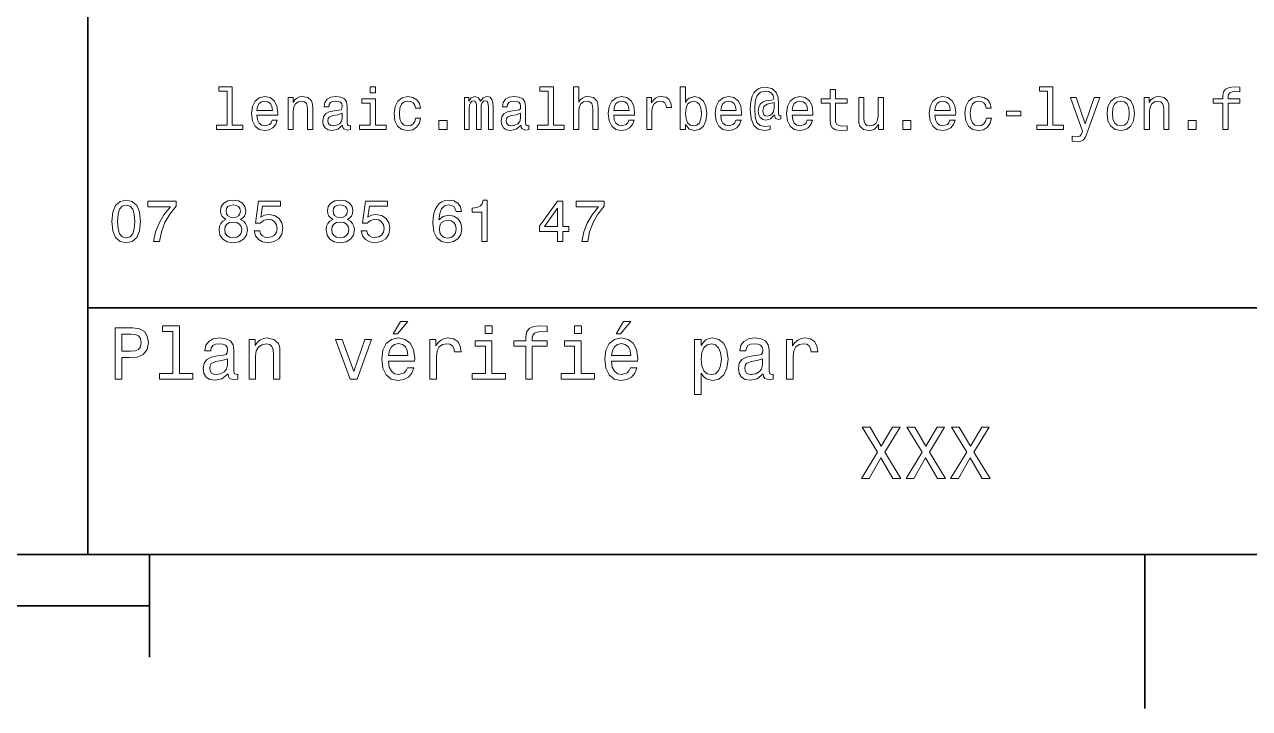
# Model space of a CAD drawing. Extents: x -858 to 594, y 0 to 420.
# Drawn here: x 390.9 to 450.5, y 2.5 to 35.8 of the extents above; entities that cross this region are included whole.
import ezdxf

# ---------------------------------------------------------------- set-up
doc = ezdxf.new("R2010")
doc.units = 0

msp = doc.modelspace()

# ---------------------------------------------------------------- linework, layer by layer
at = {"color": 7, "lineweight": 35}
for p, q in [((394, 10), (394, 70)), ((394, 22), (459, 22)), ((10, 10), (584, 10)), ((394, 10), (584, 10)), ((197, 7.5), (397, 7.5))]:
    msp.add_line(p, q, dxfattribs=at)
at = {"color": 7, "lineweight": 35, "ltscale": 0.125}
msp.add_line((397, 10), (397, 5), dxfattribs=at)
at = {"color": 7, "lineweight": 35, "ltscale": 0.1875}
msp.add_line((445.399994, 10), (445.399994, 2.5), dxfattribs=at)
at = {"color": 7, "lineweight": 13}
for points in [[(400.775208, 32.536022), (400.775208, 30.893372), (400.253601, 30.893372), (400.253601, 30.680115), (401.547546, 30.680115), (401.547546, 30.893372), (401.028809, 30.893372), (401.028809, 32.749279), (400.377533, 32.749279), (400.377533, 32.536022)], [(402.227661, 31.380404), (403.242065, 31.380404), (403.244965, 31.498558), (403.198853, 31.829971), (403.072052, 32.077808), (402.870331, 32.227665), (402.602295, 32.282421), (402.340057, 32.224785), (402.138336, 32.0634), (402.008636, 31.801151), (401.962524, 31.45533), (402.005768, 31.100864), (402.135437, 30.841497), (402.33429, 30.680115), (402.593658, 30.62536), (402.818451, 30.662825), (403.002869, 30.760807), (403.138336, 30.916426), (403.216125, 31.123919), (402.965424, 31.123919), (402.913544, 31.008644), (402.838623, 30.92219), (402.625366, 30.853025), (402.46109, 30.884726), (402.337189, 30.98559), (402.25647, 31.149855), (402.227661, 31.371758)], [(403.740631, 30.680115), (403.994232, 30.680115), (403.994232, 31.573486), (404.020172, 31.778097), (404.10376, 31.927954), (404.233429, 32.020172), (404.406342, 32.054756), (404.544678, 32.025936), (404.631134, 31.948126), (404.674347, 31.818443), (404.688751, 31.645533), (404.688751, 30.680115), (404.942352, 30.680115), (404.942352, 31.697407), (404.930847, 31.902018), (404.878967, 32.072044), (404.708923, 32.227665), (404.443817, 32.282421), (404.296844, 32.262249), (404.172913, 32.207493), (404.066284, 32.115273), (403.982697, 31.991354), (403.982697, 32.227665), (403.740631, 32.227665)], [(406.394806, 30.881844), (406.394806, 30.873198), (406.40921, 30.775215), (406.452454, 30.706051), (406.634003, 30.651297), (406.775208, 30.674351), (406.775208, 30.870316), (406.714691, 30.861671), (406.634003, 30.899136), (406.619598, 31.014408), (406.619598, 31.815561), (406.585022, 32.020172), (406.484161, 32.164265), (406.30835, 32.250721), (406.060516, 32.282421), (405.818451, 32.247837), (405.639771, 32.149857), (405.527374, 31.997118), (405.489899, 31.795389), (405.489899, 31.778097), (405.71759, 31.778097), (405.737762, 31.899136), (405.801147, 31.98559), (405.904907, 32.037464), (406.05188, 32.057636), (406.193085, 32.043228), (406.293945, 32), (406.354462, 31.925072), (406.374634, 31.821325), (406.363098, 31.700287), (406.317017, 31.639769), (406.201721, 31.61095), (405.985596, 31.587896), (405.737762, 31.536022), (405.561951, 31.443804), (405.458221, 31.299711), (405.426514, 31.086454), (405.455322, 30.896254), (405.544678, 30.755043), (405.688751, 30.665705), (405.887604, 30.634005), (406.155609, 30.694525)], [(407.985596, 30.893372), (407.985596, 32.175793), (407.33429, 32.175793), (407.33429, 31.959654), (407.731995, 31.959654), (407.731995, 30.893372), (407.213257, 30.893372), (407.213257, 30.680115), (408.510071, 30.680115), (408.510071, 30.893372)], [(407.994232, 32.749279), (407.726227, 32.749279), (407.726227, 32.461094), (407.994232, 32.461094)], [(409.930847, 31.714697), (410.181549, 31.714697), (410.129669, 31.945244), (410.005768, 32.126801), (409.812683, 32.239193), (409.561951, 32.282421), (409.285309, 32.224785), (409.074921, 32.0634), (408.942352, 31.801151), (408.89624, 31.449568), (408.939484, 31.100864), (409.069153, 30.841497), (409.273773, 30.680115), (409.553314, 30.62536), (409.801147, 30.668587), (409.994232, 30.789625), (410.126801, 30.979826), (410.184448, 31.233429), (409.942352, 31.233429), (409.899139, 31.072046), (409.818451, 30.951008), (409.703156, 30.87608), (409.561951, 30.853025), (409.386169, 30.89049), (409.259369, 31.005764), (409.181549, 31.193083), (409.155609, 31.458212), (409.181549, 31.717579), (409.262238, 31.904898), (409.391937, 32.020172), (409.561951, 32.060516), (409.711823, 32.03458), (409.824219, 31.9683), (409.899139, 31.858789)], [(412.314117, 30.680115), (412.547546, 30.680115), (412.547546, 31.714697), (412.561951, 31.870316), (412.605194, 31.982708), (412.671478, 32.048992), (412.757935, 32.074928), (412.827087, 32.051872), (412.873199, 31.994236), (412.89624, 31.896254), (412.904907, 31.766571), (412.904907, 30.680115), (413.123932, 30.680115), (413.123932, 31.714697), (413.138336, 31.867435), (413.181549, 31.979826), (413.250732, 32.048992), (413.337189, 32.074928), (413.406342, 32.051872), (413.452454, 31.994236), (413.481262, 31.766571), (413.481262, 30.680115), (413.714691, 30.680115), (413.714691, 31.749279), (413.700287, 31.971182), (413.654175, 32.141209), (413.561951, 32.244957), (413.412109, 32.282421), (413.236298, 32.224785), (413.100861, 32.057636), (412.994232, 32.221901), (412.815552, 32.282421), (412.651306, 32.224785), (412.53891, 32.0634), (412.53891, 32.227665), (412.314117, 32.227665)], [(415.069153, 30.881844), (415.069153, 30.873198), (415.083557, 30.775215), (415.126801, 30.706051), (415.30835, 30.651297), (415.449554, 30.674351), (415.449554, 30.870316), (415.389038, 30.861671), (415.30835, 30.899136), (415.293945, 31.014408), (415.293945, 31.815561), (415.259369, 32.020172), (415.158508, 32.164265), (414.982697, 32.250721), (414.734863, 32.282421), (414.492798, 32.247837), (414.314117, 32.149857), (414.201721, 31.997118), (414.164276, 31.795389), (414.164276, 31.778097), (414.391937, 31.778097), (414.412109, 31.899136), (414.475494, 31.98559), (414.579254, 32.037464), (414.726227, 32.057636), (414.867432, 32.043228), (414.968292, 32), (415.028809, 31.925072), (415.048981, 31.821325), (415.037476, 31.700287), (414.991364, 31.639769), (414.876068, 31.61095), (414.659943, 31.587896), (414.412109, 31.536022), (414.236298, 31.443804), (414.132568, 31.299711), (414.100861, 31.086454), (414.129669, 30.896254), (414.219025, 30.755043), (414.363098, 30.665705), (414.561951, 30.634005), (414.829956, 30.694525)], [(416.389038, 32.536022), (416.389038, 30.893372), (415.867432, 30.893372), (415.867432, 30.680115), (417.161377, 30.680115), (417.161377, 30.893372), (416.642639, 30.893372), (416.642639, 32.749279), (415.991364, 32.749279), (415.991364, 32.536022)], [(417.619598, 30.680115), (417.873199, 30.680115), (417.873199, 31.573486), (417.899139, 31.778097), (417.982697, 31.927954), (418.112396, 32.020172), (418.285309, 32.054756), (418.423645, 32.025936), (418.510071, 31.948126), (418.553314, 31.818443), (418.567719, 31.645533), (418.567719, 30.680115), (418.82132, 30.680115), (418.82132, 31.697407), (418.809784, 31.902018), (418.757935, 32.072044), (418.587891, 32.227665), (418.322754, 32.282421), (418.17868, 32.262249), (418.054749, 32.207493), (417.951019, 32.121037), (417.873199, 32.00288), (417.873199, 32.749279), (417.619598, 32.749279)], [(419.576355, 31.380404), (420.59079, 31.380404), (420.593658, 31.498558), (420.547546, 31.829971), (420.420746, 32.077808), (420.219025, 32.227665), (419.951019, 32.282421), (419.688751, 32.224785), (419.48703, 32.0634), (419.357361, 31.801151), (419.311249, 31.45533), (419.354462, 31.100864), (419.484161, 30.841497), (419.682983, 30.680115), (419.942352, 30.62536), (420.167145, 30.662825), (420.351593, 30.760807), (420.48703, 30.916426), (420.56485, 31.123919), (420.314117, 31.123919), (420.262238, 31.008644), (420.187317, 30.92219), (419.97406, 30.853025), (419.809784, 30.884726), (419.685883, 30.98559), (419.605194, 31.149855), (419.576355, 31.371758)], [(421.184448, 30.680115), (421.438049, 30.680115), (421.438049, 31.56484), (421.463989, 31.778097), (421.541779, 31.930836), (421.668579, 32.023056), (421.838623, 32.054756), (421.965424, 32.03458), (422.060516, 31.976944), (422.118164, 31.878962), (422.138336, 31.746397), (422.394806, 31.746397), (422.360229, 31.979826), (422.265137, 32.146973), (422.106628, 32.247837), (421.890503, 32.282421), (421.74353, 32.259365), (421.616699, 32.201729), (421.504333, 32.103745), (421.414978, 31.971182), (421.414978, 32.227665), (421.184448, 32.227665)], [(423.063416, 30.919308), (423.250732, 30.697405), (423.507202, 30.62536), (423.749268, 30.680115), (423.942352, 30.844379), (424.063416, 31.106628), (424.109497, 31.45533), (424.063416, 31.804033), (423.939484, 32.0634), (423.749268, 32.224785), (423.507202, 32.282421), (423.253601, 32.207493), (423.149841, 32.115273), (423.063416, 31.991354), (423.063416, 32.749279), (422.809814, 32.749279), (422.809814, 30.680115), (423.063416, 30.680115)], [(424.780975, 31.380404), (425.79538, 31.380404), (425.798279, 31.498558), (425.752167, 31.829971), (425.625366, 32.077808), (425.423645, 32.227665), (425.155609, 32.282421), (424.893372, 32.224785), (424.69165, 32.0634), (424.561951, 31.801151), (424.515839, 31.45533), (424.559082, 31.100864), (424.688751, 30.841497), (424.887604, 30.680115), (425.146973, 30.62536), (425.371765, 30.662825), (425.556183, 30.760807), (425.69165, 30.916426), (425.76944, 31.123919), (425.518738, 31.123919), (425.466858, 31.008644), (425.391937, 30.92219), (425.17868, 30.853025), (425.014404, 30.884726), (424.890503, 30.98559), (424.809814, 31.149855), (424.780975, 31.371758)], [(427.708923, 31.190201), (427.708923, 31.357347), (427.662811, 31.348703), (427.608063, 31.368876), (427.59079, 31.429394), (427.59079, 31.902018), (427.567719, 32.236309), (427.475494, 32.48415), (427.259369, 32.668587), (426.956787, 32.734871), (426.780975, 32.717579), (426.631134, 32.665707), (426.501434, 32.57925), (426.397705, 32.458214), (426.317017, 32.305473), (426.259369, 32.118156), (426.224792, 31.893372), (426.213257, 31.639769), (426.253601, 31.193083), (426.383301, 30.87608), (426.599426, 30.685879), (426.907776, 30.62536), (427.190216, 30.671469), (427.190216, 30.861671), (426.942352, 30.815561), (426.703186, 30.864553), (426.544678, 31.023054), (426.458221, 31.291065), (426.432281, 31.680115), (426.46109, 32.060516), (426.559082, 32.331413), (426.71759, 32.495678), (426.94812, 32.55043), (427.123932, 32.51873), (427.253601, 32.443802), (427.33429, 32.331413), (427.363098, 32.201729), (427.331421, 32.138329), (427.244965, 32.109509), (426.962524, 32.06628), (426.806915, 32.00288), (426.694519, 31.904898), (426.628235, 31.769451), (426.608063, 31.590778), (426.634003, 31.397694), (426.706055, 31.253601), (426.824219, 31.164265), (426.979828, 31.135447), (427.207489, 31.195965), (427.400574, 31.386166), (427.400574, 31.368876), (427.446686, 31.216137), (427.605194, 31.170029)], [(428.250732, 31.380404), (429.265137, 31.380404), (429.268005, 31.498558), (429.221893, 31.829971), (429.095093, 32.077808), (428.893372, 32.227665), (428.625366, 32.282421), (428.363098, 32.224785), (428.161377, 32.0634), (428.031708, 31.801151), (427.985596, 31.45533), (428.028809, 31.100864), (428.158508, 30.841497), (428.357361, 30.680115), (428.61673, 30.62536), (428.841492, 30.662825), (429.02594, 30.760807), (429.161377, 30.916426), (429.239197, 31.123919), (428.988464, 31.123919), (428.936615, 31.008644), (428.861664, 30.92219), (428.648407, 30.853025), (428.484161, 30.884726), (428.360229, 30.98559), (428.279541, 31.149855), (428.250732, 31.371758)], [(430.10376, 31.959654), (430.10376, 31.184437), (430.121033, 30.933718), (430.201721, 30.760807), (430.363129, 30.659943), (430.636902, 30.62536), (430.936615, 30.639769), (430.936615, 30.858789), (430.71759, 30.841497), (430.518738, 30.864553), (430.412109, 30.9366), (430.365997, 31.057636), (430.357361, 31.227665), (430.357361, 31.959654), (430.936615, 31.959654), (430.936615, 32.175793), (430.357361, 32.175793), (430.357361, 32.628242), (430.10376, 32.628242), (430.10376, 32.175793), (429.66571, 32.175793), (429.66571, 31.959654)], [(432.69165, 32.227665), (432.438049, 32.227665), (432.438049, 31.334293), (432.409241, 31.126801), (432.325653, 30.976944), (432.195984, 30.884726), (432.02594, 30.855907), (431.890503, 30.878962), (431.804047, 30.948126), (431.755035, 31.066282), (431.74353, 31.233429), (431.74353, 32.227665), (431.489929, 32.227665), (431.489929, 31.210375), (431.498566, 31.005764), (431.553314, 30.835733), (431.720459, 30.680115), (431.988464, 30.62536), (432.132568, 30.645533), (432.2565, 30.697405), (432.363129, 30.786743), (432.449585, 30.916426), (432.449585, 30.680115), (432.69165, 30.680115)], [(435.190216, 31.380404), (436.20462, 31.380404), (436.207489, 31.498558), (436.161377, 31.829971), (436.034576, 32.077808), (435.832855, 32.227665), (435.56485, 32.282421), (435.302612, 32.224785), (435.100861, 32.0634), (434.971191, 31.801151), (434.925079, 31.45533), (434.968292, 31.100864), (435.097992, 30.841497), (435.296844, 30.680115), (435.556213, 30.62536), (435.780975, 30.662825), (435.965424, 30.760807), (436.100861, 30.916426), (436.17868, 31.123919), (435.927948, 31.123919), (435.876099, 31.008644), (435.801147, 30.92219), (435.587891, 30.853025), (435.423645, 30.884726), (435.299713, 30.98559), (435.219025, 31.149855), (435.190216, 31.371758)], [(437.688782, 31.714697), (437.939484, 31.714697), (437.887604, 31.945244), (437.763702, 32.126801), (437.570618, 32.239193), (437.319885, 32.282421), (437.043243, 32.224785), (436.832855, 32.0634), (436.700287, 31.801151), (436.654175, 31.449568), (436.697418, 31.100864), (436.827087, 30.841497), (437.031708, 30.680115), (437.311249, 30.62536), (437.559082, 30.668587), (437.752167, 30.789625), (437.884735, 30.979826), (437.942383, 31.233429), (437.700287, 31.233429), (437.657074, 31.072046), (437.576385, 30.951008), (437.46109, 30.87608), (437.319885, 30.853025), (437.144104, 30.89049), (437.017303, 31.005764), (436.939484, 31.193083), (436.913544, 31.458212), (436.939484, 31.717579), (437.020172, 31.904898), (437.149872, 32.020172), (437.319885, 32.060516), (437.469757, 32.03458), (437.582153, 31.9683), (437.657074, 31.858789)], [(440.677246, 32.536022), (440.677246, 30.893372), (440.15564, 30.893372), (440.15564, 30.680115), (441.449585, 30.680115), (441.449585, 30.893372), (440.930847, 30.893372), (440.930847, 32.749279), (440.279541, 32.749279), (440.279541, 32.536022)], [(442.94812, 32.227665), (442.504333, 30.95389), (442.069183, 32.227665), (441.792511, 32.227665), (442.380402, 30.59366), (442.328552, 30.449568), (442.247833, 30.351585), (442.112396, 30.319883), (441.878967, 30.348703), (441.878967, 30.103746), (442.123932, 30.08069), (442.299713, 30.103746), (442.423645, 30.175793), (442.51297, 30.299711), (442.59079, 30.481268), (443.219025, 32.227665)], [(443.567719, 31.45245), (443.613831, 31.100864), (443.746399, 30.841497), (443.956787, 30.680115), (444.239197, 30.62536), (444.518738, 30.680115), (444.729126, 30.838615), (444.861694, 31.097982), (444.910675, 31.45245), (444.861694, 31.804033), (444.729126, 32.06628), (444.518738, 32.224785), (444.239197, 32.282421), (443.956787, 32.224785), (443.746399, 32.0634), (443.613831, 31.804033)], [(445.377533, 30.680115), (445.631134, 30.680115), (445.631134, 31.573486), (445.657074, 31.778097), (445.740631, 31.927954), (445.870331, 32.020172), (446.043243, 32.054756), (446.18158, 32.025936), (446.268005, 31.948126), (446.311249, 31.818443), (446.325653, 31.645533), (446.325653, 30.680115), (446.579254, 30.680115), (446.579254, 31.697407), (446.567719, 31.902018), (446.515869, 32.072044), (446.345825, 32.227665), (446.080688, 32.282421), (445.933716, 32.262249), (445.809814, 32.207493), (445.703186, 32.115273), (445.619598, 31.991354), (445.619598, 32.227665), (445.377533, 32.227665)], [(449.198853, 31.959654), (449.198853, 30.680115), (449.452454, 30.680115), (449.452454, 31.959654), (450.028839, 31.959654), (450.028839, 32.175793), (449.452454, 32.175793), (449.452454, 32.270893), (449.472626, 32.386166), (449.53891, 32.463978), (449.651306, 32.510086), (449.812683, 32.527378), (450.028839, 32.51585), (450.028839, 32.734871), (449.755066, 32.749279), (449.507202, 32.723343), (449.33429, 32.645531), (449.23056, 32.510086), (449.198853, 32.317001), (449.198853, 32.175793), (448.734863, 32.175793), (448.734863, 31.959654)], [(402.227661, 31.593658), (402.259369, 31.792507), (402.337189, 31.93948), (402.455322, 32.028816), (402.610962, 32.060516), (402.763702, 32.028816), (402.881836, 31.93948), (402.953888, 31.792507), (402.979828, 31.593658)], [(419.576355, 31.593658), (419.608063, 31.792507), (419.685883, 31.93948), (419.804047, 32.028816), (419.959656, 32.060516), (420.112396, 32.028816), (420.23056, 31.93948), (420.302582, 31.792507), (420.328522, 31.593658)], [(423.850159, 31.45533), (423.82132, 31.195965), (423.74353, 31.005764), (423.619598, 30.89049), (423.463989, 30.853025), (423.293945, 30.89049), (423.170044, 31.005764), (423.092224, 31.193083), (423.066284, 31.45533), (423.092224, 31.714697), (423.170044, 31.902018), (423.293945, 32.014408), (423.463989, 32.054756), (423.619598, 32.014408), (423.74353, 31.899136), (423.82132, 31.711815)], [(424.780975, 31.593658), (424.812683, 31.792507), (424.890503, 31.93948), (425.008636, 32.028816), (425.164276, 32.060516), (425.317017, 32.028816), (425.43515, 31.93948), (425.507202, 31.792507), (425.533142, 31.593658)], [(427.374634, 31.734869), (427.345825, 31.556196), (427.273773, 31.429394), (427.164276, 31.351585), (427.034576, 31.328529), (426.945251, 31.342939), (426.881836, 31.394812), (426.841492, 31.481268), (426.829987, 31.602304), (426.878967, 31.801151), (427.046112, 31.904898), (427.374634, 31.98559)], [(428.250732, 31.593658), (428.28241, 31.792507), (428.360229, 31.93948), (428.478394, 32.028816), (428.634003, 32.060516), (428.786743, 32.028816), (428.904907, 31.93948), (428.976959, 31.792507), (429.002869, 31.593658)], [(435.190216, 31.593658), (435.221893, 31.792507), (435.299713, 31.93948), (435.417877, 32.028816), (435.573486, 32.060516), (435.726227, 32.028816), (435.844391, 31.93948), (435.916443, 31.792507), (435.942383, 31.593658)], [(443.827087, 31.45533), (443.853027, 31.714697), (443.933716, 31.902018), (444.063416, 32.017292), (444.239197, 32.057636), (444.412109, 32.017292), (444.541809, 31.904898), (444.622498, 31.714697), (444.651306, 31.45533), (444.622498, 31.193083), (444.541809, 31.002882), (444.412109, 30.887608), (444.239197, 30.850143), (444.063416, 30.887608), (443.933716, 31.002882), (443.853027, 31.193083)], [(406.365997, 31.221901), (406.331421, 31.072046), (406.239197, 30.956772), (406.100861, 30.881844), (405.930847, 30.855907), (405.82132, 30.870316), (405.74353, 30.916426), (405.694519, 30.997118), (405.680115, 31.10951), (405.69165, 31.210375), (405.737762, 31.282421), (405.92218, 31.363111), (406.155609, 31.397694), (406.365997, 31.466858)], [(411.07782, 30.680115), (411.475494, 30.680115), (411.475494, 31.10951), (411.07782, 31.10951)], [(415.040344, 31.221901), (415.005768, 31.072046), (414.913544, 30.956772), (414.775208, 30.881844), (414.605194, 30.855907), (414.495667, 30.870316), (414.417877, 30.916426), (414.368866, 30.997118), (414.354462, 31.10951), (414.365997, 31.210375), (414.412109, 31.282421), (414.596527, 31.363111), (414.829956, 31.397694), (415.040344, 31.466858)], [(433.631134, 30.680115), (434.028809, 30.680115), (434.028809, 31.10951), (433.631134, 31.10951)], [(438.685883, 31.340057), (439.383301, 31.340057), (439.383301, 31.567722), (438.685883, 31.567722)], [(447.510101, 30.680115), (447.907776, 30.680115), (447.907776, 31.10951), (447.510101, 31.10951)], [(395.172913, 26.201731), (395.216125, 25.749281), (395.351593, 25.426514), (395.567719, 25.230549), (395.867432, 25.167149), (396.164276, 25.230549), (396.380402, 25.426514), (396.51297, 25.749281), (396.559082, 26.201731), (396.51297, 26.651299), (396.458221, 26.829971), (396.380402, 26.976946), (396.164276, 27.172913), (395.867432, 27.239193), (395.567719, 27.172913), (395.351593, 26.974064), (395.216125, 26.651299)], [(395.449554, 26.201731), (395.472626, 26.550434), (395.544678, 26.801153), (395.674347, 26.948128), (395.867432, 27), (396.057648, 26.948128), (396.187317, 26.801153), (396.259369, 26.550434), (396.28241, 26.201731), (396.259369, 25.850145), (396.187317, 25.599424), (396.057648, 25.45245), (395.867432, 25.40346), (395.674347, 25.45245), (395.544678, 25.599424), (395.472626, 25.850145)], [(397.201721, 25.224785), (397.492798, 25.224785), (397.587891, 25.700289), (397.755035, 26.144093), (397.991364, 26.556196), (398.299713, 26.942364), (398.299713, 27.181557), (396.927948, 27.181557), (396.927948, 26.91931), (398.023041, 26.91931), (397.706055, 26.53026), (397.466858, 26.12392), (397.299713, 25.691643)], [(400.714691, 26.302595), (400.567719, 26.221903), (400.466858, 26.10951), (400.403473, 25.9683), (400.38327, 25.798271), (400.429382, 25.541788), (400.561951, 25.342941), (400.778107, 25.216139), (401.072052, 25.167149), (401.363098, 25.216139), (401.579254, 25.342941), (401.711823, 25.541788), (401.760803, 25.798271), (401.737762, 25.9683), (401.677246, 26.10951), (401.573486, 26.221903), (401.429382, 26.302595), (401.544678, 26.371759), (401.625366, 26.46686), (401.674347, 26.582134), (401.69165, 26.723343), (401.645538, 26.927956), (401.524506, 27.09222), (401.328522, 27.198849), (401.072052, 27.239193), (400.812683, 27.198849), (400.616699, 27.09222), (400.492798, 26.927956), (400.449554, 26.723343), (400.463989, 26.582134), (400.51297, 26.46686)], [(400.723328, 26.700289), (400.746399, 26.827091), (400.815552, 26.925074), (400.925079, 26.985592), (401.072052, 27.008646), (401.216125, 26.985592), (401.325653, 26.925074), (401.394806, 26.827091), (401.420746, 26.700289), (401.394806, 26.570606), (401.325653, 26.469742), (401.216125, 26.40346), (401.072052, 26.383286), (400.925079, 26.406342), (400.815552, 26.469742), (400.746399, 26.570606)], [(402.092224, 25.746399), (402.155609, 25.510088), (402.296844, 25.325649), (402.504333, 25.210375), (402.76944, 25.167149), (403.060516, 25.219021), (403.288177, 25.360231), (403.432281, 25.585016), (403.48703, 25.873199), (403.438049, 26.141211), (403.299713, 26.351585), (403.083588, 26.487032), (402.804047, 26.536024), (402.587891, 26.501442), (402.420746, 26.406342), (402.501434, 26.945246), (403.377533, 26.945246), (403.377533, 27.181557), (402.30835, 27.181557), (402.149841, 26.121038), (402.380402, 26.121038), (402.547546, 26.256485), (402.760803, 26.305477), (402.945251, 26.273777), (403.086456, 26.181557), (403.175781, 26.040346), (403.207489, 25.858791), (403.175781, 25.677235), (403.083588, 25.536024), (402.942352, 25.446688), (402.760803, 25.414986), (402.608063, 25.43516), (402.489899, 25.501442), (402.403473, 25.605188), (402.360229, 25.746399)], [(405.919312, 26.302595), (405.772339, 26.221903), (405.671478, 26.10951), (405.608063, 25.9683), (405.587891, 25.798271), (405.634003, 25.541788), (405.766571, 25.342941), (405.982697, 25.216139), (406.276672, 25.167149), (406.567719, 25.216139), (406.783875, 25.342941), (406.916412, 25.541788), (406.965424, 25.798271), (406.942352, 25.9683), (406.881836, 26.10951), (406.778107, 26.221903), (406.634003, 26.302595), (406.749268, 26.371759), (406.829956, 26.46686), (406.878967, 26.582134), (406.89624, 26.723343), (406.850159, 26.927956), (406.729095, 27.09222), (406.533142, 27.198849), (406.276672, 27.239193), (406.017303, 27.198849), (405.82132, 27.09222), (405.697418, 26.927956), (405.654175, 26.723343), (405.668579, 26.582134), (405.71759, 26.46686)], [(405.927948, 26.700289), (405.951019, 26.827091), (406.020172, 26.925074), (406.129669, 26.985592), (406.276672, 27.008646), (406.420746, 26.985592), (406.530273, 26.925074), (406.599426, 26.827091), (406.625366, 26.700289), (406.599426, 26.570606), (406.530273, 26.469742), (406.420746, 26.40346), (406.276672, 26.383286), (406.129669, 26.406342), (406.020172, 26.469742), (405.951019, 26.570606)], [(407.296814, 25.746399), (407.360229, 25.510088), (407.501434, 25.325649), (407.708923, 25.210375), (407.97406, 25.167149), (408.265137, 25.219021), (408.492798, 25.360231), (408.636902, 25.585016), (408.69165, 25.873199), (408.642639, 26.141211), (408.504333, 26.351585), (408.288177, 26.487032), (408.008636, 26.536024), (407.792511, 26.501442), (407.625366, 26.406342), (407.706055, 26.945246), (408.582123, 26.945246), (408.582123, 27.181557), (407.51297, 27.181557), (407.354462, 26.121038), (407.585022, 26.121038), (407.752167, 26.256485), (407.965424, 26.305477), (408.149841, 26.273777), (408.291077, 26.181557), (408.380402, 26.040346), (408.412109, 25.858791), (408.380402, 25.677235), (408.288177, 25.536024), (408.146973, 25.446688), (407.965424, 25.414986), (407.812683, 25.43516), (407.694519, 25.501442), (407.608063, 25.605188), (407.56485, 25.746399)], [(412.172913, 26.685881), (412.118164, 26.91931), (411.991364, 27.09222), (411.79538, 27.201731), (411.541779, 27.239193), (411.371765, 27.219021), (411.224792, 27.164267), (411.095093, 27.074928), (410.985596, 26.948128), (410.899139, 26.789627), (410.835724, 26.596542), (410.79538, 26.368877), (410.783875, 26.112392), (410.829956, 25.703171), (410.971191, 25.406342), (411.198853, 25.227667), (411.510071, 25.167149), (411.789612, 25.219021), (412.002869, 25.354467), (412.141205, 25.567724), (412.190186, 25.838617), (412.141205, 26.112392), (412.008636, 26.322767), (411.804047, 26.455332), (411.550415, 26.501442), (411.276642, 26.443806), (411.072052, 26.279539), (411.115265, 26.596542), (411.207489, 26.824209), (411.348694, 26.959656), (411.544678, 27.005764), (411.688751, 26.98271), (411.798279, 26.922192), (411.8703, 26.821327), (411.907776, 26.685881)], [(413.164276, 25.224785), (413.426514, 25.224785), (413.426514, 27.239193), (413.23053, 27.239193), (413.17868, 27.063402), (413.074921, 26.945246), (412.916412, 26.876081), (412.697418, 26.853027), (412.697418, 26.648417), (413.164276, 26.648417)], [(416.844391, 25.224785), (417.10376, 25.224785), (417.10376, 25.720463), (417.389038, 25.720463), (417.389038, 25.95101), (417.10376, 25.95101), (417.10376, 27.181557), (416.841492, 27.181557), (415.965424, 25.974064), (415.965424, 25.720463), (416.844391, 25.720463)], [(416.207489, 25.95101), (416.844391, 26.847263), (416.844391, 25.95101)], [(418.020172, 25.224785), (418.311249, 25.224785), (418.406342, 25.700289), (418.573486, 26.144093), (418.809814, 26.556196), (419.118164, 26.942364), (419.118164, 27.181557), (417.746399, 27.181557), (417.746399, 26.91931), (418.841492, 26.91931), (418.524506, 26.53026), (418.285309, 26.12392), (418.118164, 25.691643)], [(411.910675, 25.835735), (411.878967, 25.654181), (411.798279, 25.515852), (411.668579, 25.423632), (411.507202, 25.394814), (411.337189, 25.423632), (411.207489, 25.51297), (411.123932, 25.651299), (411.097992, 25.832853), (411.126801, 26.011528), (411.207489, 26.146975), (411.340057, 26.233431), (411.518738, 26.265131), (411.674347, 26.233431), (411.798279, 26.149857), (411.878967, 26.01441)], [(400.659943, 25.804035), (400.685883, 25.956774), (400.76944, 26.072046), (400.899139, 26.146975), (401.072052, 26.172913), (401.242065, 26.146975), (401.371765, 26.072046), (401.455322, 25.956774), (401.484161, 25.804035), (401.455322, 25.639771), (401.371765, 25.515852), (401.242065, 25.43516), (401.072052, 25.409224), (400.899139, 25.43516), (400.76944, 25.515852), (400.685883, 25.639771)], [(405.864563, 25.804035), (405.890503, 25.956774), (405.97406, 26.072046), (406.10376, 26.146975), (406.276672, 26.172913), (406.446686, 26.146975), (406.576355, 26.072046), (406.659943, 25.956774), (406.688751, 25.804035), (406.659943, 25.639771), (406.576355, 25.515852), (406.446686, 25.43516), (406.276672, 25.409224), (406.10376, 25.43516), (405.97406, 25.515852), (405.890503, 25.639771)], [(395.324219, 18.530979), (395.655609, 18.530979), (395.655609, 19.586454), (396.023041, 19.586454), (396.394104, 19.604465), (396.689484, 19.730547), (396.880402, 19.975504), (396.945251, 20.310518), (396.894806, 20.620316), (396.750732, 20.847261), (396.51297, 20.98415), (396.188751, 21.030979), (395.324219, 21.030979)], [(398.137604, 20.850864), (398.137604, 18.79755), (397.485596, 18.79755), (397.485596, 18.530979), (399.103027, 18.530979), (399.103027, 18.79755), (398.45462, 18.79755), (398.45462, 21.117435), (397.640503, 21.117435), (397.640503, 20.850864)], [(408.84726, 20.728386), (409.059784, 20.728386), (409.560516, 21.340778), (409.207489, 21.340778)], [(413.667145, 21.117435), (413.332123, 21.117435), (413.332123, 20.757204), (413.667145, 20.757204)], [(415.29538, 20.130404), (415.29538, 18.530979), (415.612396, 18.530979), (415.612396, 20.130404), (416.332855, 20.130404), (416.332855, 20.400576), (415.612396, 20.400576), (415.612396, 20.519451), (415.637604, 20.663544), (415.720459, 20.760807), (415.860962, 20.818443), (416.062683, 20.840057), (416.332855, 20.825647), (416.332855, 21.099422), (415.990631, 21.117435), (415.680847, 21.085014), (415.464691, 20.987751), (415.335022, 20.818443), (415.29538, 20.577089), (415.29538, 20.400576), (414.715424, 20.400576), (414.715424, 20.130404)], [(418.004333, 21.117435), (417.669312, 21.117435), (417.669312, 20.757204), (418.004333, 20.757204)], [(419.690216, 20.728386), (419.90274, 20.728386), (420.403473, 21.340778), (420.050446, 21.340778)], [(396.098694, 20.724783), (396.31485, 20.703169), (396.473328, 20.634726), (396.567017, 20.508644), (396.599426, 20.310518), (396.563416, 20.101583), (396.466125, 19.975504), (396.300446, 19.910662), (396.073486, 19.892651), (395.655609, 19.892651), (395.655609, 20.724783)], [(400.824921, 18.78314), (400.824921, 18.772333), (400.842926, 18.649855), (400.896973, 18.5634), (401.123932, 18.494957), (401.300446, 18.523775), (401.300446, 18.768732), (401.224792, 18.757925), (401.123932, 18.804754), (401.105896, 18.948847), (401.105896, 19.950287), (401.062683, 20.206051), (400.936584, 20.386166), (400.716858, 20.494236), (400.407074, 20.533861), (400.104462, 20.490633), (399.881134, 20.368155), (399.740631, 20.177233), (399.693817, 19.925072), (399.693817, 19.903458), (399.978394, 19.903458), (400.003601, 20.054754), (400.082855, 20.162823), (400.212524, 20.227665), (400.39624, 20.252882), (400.572754, 20.234869), (400.698853, 20.180836), (400.774506, 20.087175), (400.799713, 19.957493), (400.785309, 19.806194), (400.727661, 19.730547), (400.583588, 19.694523), (400.313416, 19.665705), (400.003601, 19.600864), (399.783875, 19.48559), (399.654175, 19.305475), (399.614563, 19.038904), (399.650574, 18.801151), (399.762238, 18.62464), (399.942352, 18.512968), (400.190918, 18.473343), (400.52594, 18.54899)], [(401.844391, 18.530979), (402.161377, 18.530979), (402.161377, 19.647694), (402.193817, 19.903458), (402.298279, 20.090778), (402.460388, 20.206051), (402.676514, 20.249279), (402.849426, 20.213255), (402.957489, 20.115993), (403.011536, 19.95389), (403.029541, 19.737751), (403.029541, 18.530979), (403.346558, 18.530979), (403.346558, 19.802593), (403.332123, 20.058357), (403.267303, 20.270893), (403.054749, 20.465418), (402.723358, 20.533861), (402.539612, 20.508644), (402.384735, 20.440201), (402.251434, 20.324926), (402.146973, 20.170029), (402.146973, 20.465418), (401.844391, 20.465418)], [(406.761536, 18.530979), (407.096527, 18.530979), (407.802582, 20.465418), (407.474792, 20.465418), (406.930847, 18.905619), (406.376068, 20.465418), (406.044678, 20.465418)], [(408.627533, 19.40634), (409.895538, 19.40634), (409.899139, 19.554033), (409.841492, 19.9683), (409.682983, 20.278097), (409.430847, 20.465418), (409.095825, 20.533861), (408.768005, 20.461815), (408.515839, 20.260086), (408.35376, 19.932276), (408.296112, 19.5), (408.350159, 19.056915), (408.512238, 18.732708), (408.760803, 18.530979), (409.085022, 18.462536), (409.365997, 18.509365), (409.596527, 18.631844), (409.765839, 18.826368), (409.863098, 19.085733), (409.549713, 19.085733), (409.484863, 18.941643), (409.391205, 18.833572), (409.124634, 18.747118), (408.919312, 18.786743), (408.764404, 18.912823), (408.663544, 19.118155), (408.627533, 19.395533)], [(408.627533, 19.672911), (408.667145, 19.921469), (408.764404, 20.105186), (408.912109, 20.216858), (409.106628, 20.256483), (409.297546, 20.216858), (409.445251, 20.105186), (409.535309, 19.921469), (409.567719, 19.672911)], [(410.637604, 18.530979), (410.95462, 18.530979), (410.95462, 19.636887), (410.98703, 19.903458), (411.08429, 20.094379), (411.242798, 20.209654), (411.455322, 20.249279), (411.613831, 20.224062), (411.732697, 20.152016), (411.804749, 20.029537), (411.829956, 19.863832), (412.150574, 19.863832), (412.107361, 20.155619), (411.988464, 20.364553), (411.790344, 20.490633), (411.520172, 20.533861), (411.336456, 20.505043), (411.177948, 20.432997), (411.037476, 20.310518), (410.925781, 20.144812), (410.925781, 20.465418), (410.637604, 20.465418)], [(413.656342, 18.79755), (413.656342, 20.400576), (412.842224, 20.400576), (412.842224, 20.130404), (413.339325, 20.130404), (413.339325, 18.79755), (412.690918, 18.79755), (412.690918, 18.530979), (414.311951, 18.530979), (414.311951, 18.79755)], [(417.99353, 18.79755), (417.99353, 20.400576), (417.179382, 20.400576), (417.179382, 20.130404), (417.676514, 20.130404), (417.676514, 18.79755), (417.028107, 18.79755), (417.028107, 18.530979), (418.649139, 18.530979), (418.649139, 18.79755)], [(419.470459, 19.40634), (420.738464, 19.40634), (420.742065, 19.554033), (420.684448, 19.9683), (420.52594, 20.278097), (420.273773, 20.465418), (419.938751, 20.533861), (419.610962, 20.461815), (419.358795, 20.260086), (419.196686, 19.932276), (419.139038, 19.5), (419.193085, 19.056915), (419.355194, 18.732708), (419.60376, 18.530979), (419.927948, 18.462536), (420.208923, 18.509365), (420.439484, 18.631844), (420.608795, 18.826368), (420.706055, 19.085733), (420.392639, 19.085733), (420.32782, 18.941643), (420.234161, 18.833572), (419.96759, 18.747118), (419.762238, 18.786743), (419.607361, 18.912823), (419.5065, 19.118155), (419.470459, 19.395533)], [(419.470459, 19.672911), (419.510101, 19.921469), (419.607361, 20.105186), (419.755035, 20.216858), (419.949585, 20.256483), (420.140503, 20.216858), (420.288177, 20.105186), (420.378235, 19.921469), (420.410675, 19.672911)], [(423.829254, 20.166426), (423.829254, 20.465418), (423.512238, 20.465418), (423.512238, 17.7817), (423.829254, 17.7817), (423.829254, 18.826368), (423.940918, 18.657061), (424.067017, 18.545389), (424.384003, 18.462536), (424.686615, 18.530979), (424.924347, 18.736311), (425.079254, 19.060518), (425.136902, 19.5), (425.079254, 19.935879), (424.924347, 20.260086), (424.686615, 20.461815), (424.384003, 20.533861), (424.21109, 20.512247), (424.063416, 20.443804), (423.937317, 20.328529)], [(426.847992, 18.78314), (426.847992, 18.772333), (426.865997, 18.649855), (426.920044, 18.5634), (427.146973, 18.494957), (427.323486, 18.523775), (427.323486, 18.768732), (427.247833, 18.757925), (427.146973, 18.804754), (427.128967, 18.948847), (427.128967, 19.950287), (427.085754, 20.206051), (426.959656, 20.386166), (426.739929, 20.494236), (426.430115, 20.533861), (426.127533, 20.490633), (425.904175, 20.368155), (425.763702, 20.177233), (425.716858, 19.925072), (425.716858, 19.903458), (426.001434, 19.903458), (426.026672, 20.054754), (426.105927, 20.162823), (426.235596, 20.227665), (426.419312, 20.252882), (426.595825, 20.234869), (426.721893, 20.180836), (426.797546, 20.087175), (426.822784, 19.957493), (426.80835, 19.806194), (426.750732, 19.730547), (426.606628, 19.694523), (426.336456, 19.665705), (426.026672, 19.600864), (425.806915, 19.48559), (425.677246, 19.305475), (425.637604, 19.038904), (425.673645, 18.801151), (425.785309, 18.62464), (425.965424, 18.512968), (426.213989, 18.473343), (426.549011, 18.54899)], [(427.986328, 18.530979), (428.303314, 18.530979), (428.303314, 19.636887), (428.335754, 19.903458), (428.433014, 20.094379), (428.591492, 20.209654), (428.804047, 20.249279), (428.962524, 20.224062), (429.081421, 20.152016), (429.153473, 20.029537), (429.17868, 19.863832), (429.499298, 19.863832), (429.456055, 20.155619), (429.337189, 20.364553), (429.139038, 20.490633), (428.868896, 20.533861), (428.685181, 20.505043), (428.526672, 20.432997), (428.386169, 20.310518), (428.274506, 20.144812), (428.274506, 20.465418), (427.986328, 20.465418)], [(424.329987, 18.747118), (424.117432, 18.793947), (423.962524, 18.93804), (423.865265, 19.17219), (423.832855, 19.5), (423.865265, 19.824207), (423.962524, 20.058357), (424.117432, 20.198847), (424.329987, 20.249279), (424.524506, 20.198847), (424.679413, 20.054754), (424.776672, 19.820604), (424.812683, 19.5), (424.776672, 19.175793), (424.679413, 18.93804), (424.524506, 18.793947)], [(400.78891, 19.208212), (400.745667, 19.020893), (400.630402, 18.876801), (400.457489, 18.78314), (400.244965, 18.750719), (400.108063, 18.768732), (400.010803, 18.826368), (399.949554, 18.927233), (399.931549, 19.067722), (399.945953, 19.193804), (400.003601, 19.283861), (400.234161, 19.384726), (400.52594, 19.427954), (400.78891, 19.514408)], [(426.811951, 19.208212), (426.768738, 19.020893), (426.653473, 18.876801), (426.48056, 18.78314), (426.268005, 18.750719), (426.131134, 18.768732), (426.033875, 18.826368), (425.972626, 18.927233), (425.95462, 19.067722), (425.969025, 19.193804), (426.026672, 19.283861), (426.257202, 19.384726), (426.549011, 19.427954), (426.811951, 19.514408)], [(431.623901, 13.690562), (432.002167, 13.690562), (432.574921, 14.70281), (433.158508, 13.690562), (433.540344, 13.690562), (432.758636, 14.976585), (433.500702, 16.194164), (433.136871, 16.194164), (432.585724, 15.268372), (432.04538, 16.194164), (431.667145, 16.194164), (432.405609, 14.972983)], [(433.792511, 13.690562), (434.170746, 13.690562), (434.7435, 14.70281), (435.327087, 13.690562), (435.708923, 13.690562), (434.927216, 14.976585), (435.669312, 16.194164), (435.305481, 16.194164), (434.754333, 15.268372), (434.213959, 16.194164), (433.835724, 16.194164), (434.574219, 14.972983)], [(435.96109, 13.690562), (436.339325, 13.690562), (436.912109, 14.70281), (437.495667, 13.690562), (437.877502, 13.690562), (437.095825, 14.976585), (437.837891, 16.194164), (437.47406, 16.194164), (436.922913, 15.268372), (436.382568, 16.194164), (436.004333, 16.194164), (436.742798, 14.972983)]]:
    msp.add_lwpolyline(points, close=True, dxfattribs=at)

doc.saveas('drawing.dxf')
